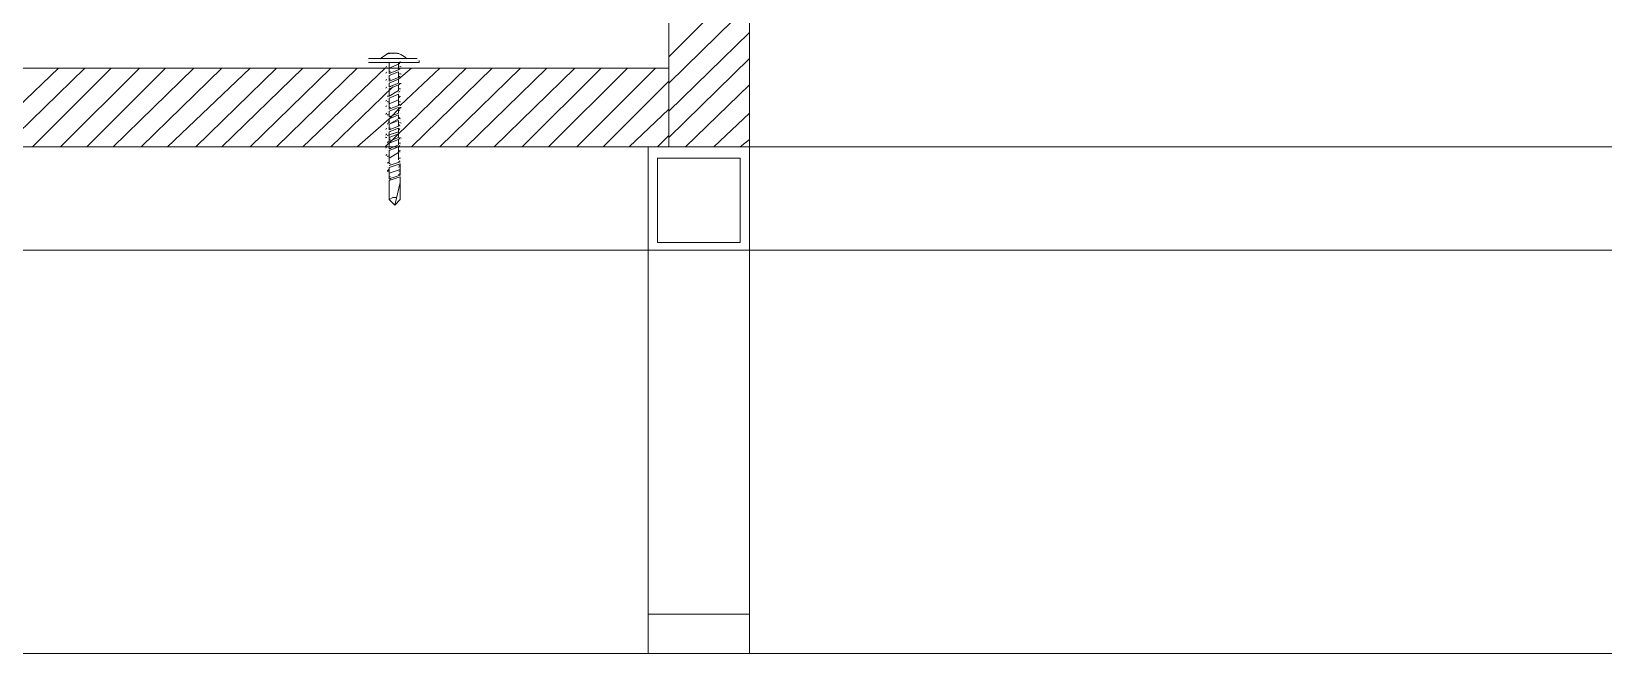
# Model space of a CAD drawing. Header units: inches. Extents: x 0.13 to 4.47, y 0.19 to 3.07.
# Drawn here: x 3.1171 to 3.5061, y 0.8118 to 0.9657 of the extents above; entities that cross this region are included whole.
import ezdxf

# ---------------------------------------------------------------- set-up
doc = ezdxf.new("R2010")
doc.units = ezdxf.units.IN
doc.header["$MEASUREMENT"] = 0
for name, color, linetype in [('PDF_PDF5_PDF12_PDF11_0', 7, 'Continuous'), ('PDF_PDF5_PDF12_PDF11_1', 7, 'Continuous'), ('PDF_PDF5_PDF12_PDF11_COTAS-01', 7, 'Continuous'), ('PDF_PDF5_PDF12_PDF11_lineabase', 7, 'Continuous')]:
    doc.layers.add(name, color=color, linetype=linetype)

msp = doc.modelspace()

# ---------------------------------------------------------------- linework, layer by layer
at = {"layer": 'PDF_PDF5_PDF12_PDF11_0', "lineweight": 5}
for points in [[(3.294763200000002, 0.9116172000000003), (3.294763200000002, 0.9371592000000004), (3.294763200000002, 1.440568800000001)], [(3.274794000000002, 0.9371592000000004), (3.274794000000002, 1.420599600000001)], [(3.200025600000002, 0.9585216000000004), (3.200025600000002, 0.9585216000000004)], [(3.200490000000002, 0.9589860000000004), (3.212564400000002, 0.9589860000000004)], [(3.213028800000002, 0.9585216000000004), (3.213028800000002, 0.9580572000000004), (3.200490000000002, 0.9580572000000004)], [(3.200490000000002, 0.9585216000000004), (3.200490000000002, 0.9585216000000004)], [(3.200490000000002, 0.9585216000000004), (3.200490000000002, 0.9585216000000004)], [(3.205598400000002, 0.9580572000000004), (3.205598400000002, 0.9566640000000004), (3.205598400000002, 0.9552708000000004)], [(3.207920400000002, 0.9580572000000004), (3.207920400000002, 0.9575928000000005), (3.207920400000002, 0.9561996000000004)], [(3.212564400000002, 0.9585216000000004), (3.212564400000002, 0.9585216000000004)], [(2.935782000000001, 0.9566640000000004), (3.274794000000002, 0.9566640000000004)], [(3.205598400000002, 0.9548064000000004), (3.205598400000002, 0.9534132000000004)], [(3.205598400000002, 0.9529488000000004), (3.205598400000002, 0.9520200000000004)], [(3.207920400000002, 0.9557352000000005), (3.207920400000002, 0.9543420000000005)], [(3.207920400000002, 0.9538776000000004), (3.207920400000002, 0.9529488000000004)], [(3.205598400000002, 0.9515556000000004), (3.205598400000002, 0.9496980000000004)], [(3.205598400000002, 0.9464472000000004), (3.205598400000002, 0.9478404000000004), (3.205598400000002, 0.9492336000000005), (3.205598400000002, 0.9478404000000004)], [(3.207920400000002, 0.9524844000000005), (3.207920400000002, 0.9510912000000004)], [(3.207920400000002, 0.9473760000000004), (3.207920400000002, 0.9487692000000004), (3.207920400000002, 0.9501624000000004), (3.207920400000002, 0.9487692000000004)], [(3.205598400000002, 0.9459828000000005), (3.205598400000002, 0.9445896000000004)], [(3.207920400000002, 0.9469116000000004), (3.207920400000002, 0.9455184000000004)], [(3.205598400000002, 0.9441252000000004), (3.205598400000002, 0.9431964000000004)], [(3.205598400000002, 0.9427320000000005), (3.205598400000002, 0.9413388000000004)], [(3.207920400000002, 0.9450540000000004), (3.207920400000002, 0.9441252000000004)], [(3.207920400000002, 0.9436608000000004), (3.207920400000002, 0.9422676000000004)], [(3.207920400000002, 0.9418032000000004), (3.207920400000002, 0.9404100000000004), (3.207920400000002, 0.9394812000000005)], [(3.205598400000002, 0.9408744000000004), (3.205598400000002, 0.9394812000000005), (3.205598400000002, 0.9385524000000004)], [(3.205598400000002, 0.9380880000000004), (3.205598400000002, 0.9366948000000004)], [(3.207920400000002, 0.9390168000000004), (3.207920400000002, 0.9376236000000004)], [(2.915812800000002, 0.9371592000000004), (4.063345200000001, 0.9371592000000004)], [(3.205598400000002, 0.9362304000000005), (3.205598400000002, 0.9343728000000004), (3.205598400000002, 0.9329796000000004)], [(3.207920400000002, 0.9371592000000004), (3.207920400000002, 0.9357660000000004), (3.207920400000002, 0.9339084000000004)], [(3.205598400000002, 0.9320508000000004), (3.205598400000002, 0.9306576000000004), (3.205598400000002, 0.9292644000000004)], [(3.208384800000001, 0.9297288000000004), (3.208384800000001, 0.9241560000000004), (3.206991600000002, 0.9227628000000004)], [(3.208384800000001, 0.9329796000000004), (3.208384800000001, 0.9315864000000004), (3.208384800000001, 0.9301932000000004)], [(3.205598400000002, 0.9288000000000004), (3.205598400000002, 0.9241560000000004)], [(3.208384800000001, 0.9283356000000004), (3.206991600000002, 0.9227628000000004), (3.205598400000002, 0.9241560000000004), (3.206527200000002, 0.9246204000000005), (3.207456000000002, 0.9246204000000005)], [(2.915812800000002, 0.9116172000000003), (3.269685600000002, 0.9116172000000003), (3.269685600000002, 0.8117712000000004)], [(4.063345200000001, 0.9116172000000003), (3.294763200000002, 0.9116172000000003), (3.294763200000002, 0.8117712000000004)], [(3.269685600000002, 0.8215236000000004), (3.294763200000002, 0.8215236000000004)], [(4.172014800000002, 0.8117712000000004), (2.737483200000002, 0.8117712000000004)]]:
    msp.add_lwpolyline(points, dxfattribs=at)
msp.add_arc((3.206759478543038, 0.9559677277660737), 0.004411472234629604, 42.37229627699397, 137.6277037276304, dxfattribs=at)
at = {"layer": 'PDF_PDF5_PDF12_PDF11_1', "lineweight": 5}
for points in [[(3.205598400000002, 0.9580572000000004), (3.205598400000002, 0.9580572000000004)], [(3.205598400000002, 0.9566640000000004), (3.207920400000002, 0.9575928000000005), (3.205598400000002, 0.9566640000000004)], [(3.205134000000001, 0.9566640000000004), (3.205134000000001, 0.9566640000000004)], [(3.205134000000001, 0.9548064000000004), (3.205134000000001, 0.9548064000000004)], [(3.205134000000001, 0.9534132000000004), (3.205134000000001, 0.9534132000000004)], [(3.205598400000002, 0.9548064000000004), (3.207920400000002, 0.9557352000000005)], [(3.205598400000002, 0.9529488000000004), (3.207920400000002, 0.9538776000000004)], [(3.208384800000001, 0.9561996000000004), (3.208384800000001, 0.9561996000000004)], [(3.208384800000001, 0.9543420000000005), (3.208384800000001, 0.9543420000000005)], [(3.205134000000001, 0.9515556000000004), (3.205134000000001, 0.9515556000000004)], [(3.205134000000001, 0.9492336000000005), (3.205134000000001, 0.9492336000000005)], [(3.205134000000001, 0.9492336000000005), (3.205134000000001, 0.9492336000000005)], [(3.205598400000002, 0.9496980000000004), (3.207920400000002, 0.9510912000000004), (3.205598400000002, 0.9496980000000004)], [(3.207920400000002, 0.9501624000000004), (3.205598400000002, 0.9492336000000005), (3.207920400000002, 0.9501624000000004)], [(3.208384800000001, 0.9524844000000005), (3.208384800000001, 0.9524844000000005)], [(3.208384800000001, 0.9510912000000004), (3.208384800000001, 0.9510912000000004)], [(3.208384800000001, 0.9510912000000004), (3.208384800000001, 0.9510912000000004)], [(3.205134000000001, 0.9478404000000004), (3.205134000000001, 0.9478404000000004)], [(3.205134000000001, 0.9459828000000005), (3.205134000000001, 0.9459828000000005)], [(3.205598400000002, 0.9478404000000004), (3.207920400000002, 0.9487692000000004), (3.205598400000002, 0.9478404000000004)], [(3.205598400000002, 0.9459828000000005), (3.207920400000002, 0.9469116000000004)], [(3.207920400000002, 0.9455184000000004), (3.205598400000002, 0.9445896000000004)], [(3.208384800000001, 0.9487692000000004), (3.208384800000001, 0.9487692000000004)], [(3.208384800000001, 0.9473760000000004), (3.208384800000001, 0.9473760000000004)], [(3.208384800000001, 0.9455184000000004), (3.208384800000001, 0.9455184000000004)], [(3.205134000000001, 0.9445896000000004), (3.205134000000001, 0.9445896000000004)], [(3.205134000000001, 0.9427320000000005), (3.205134000000001, 0.9427320000000005)], [(3.205598400000002, 0.9441252000000004), (3.207920400000002, 0.9450540000000004)], [(3.205598400000002, 0.9408744000000004), (3.207920400000002, 0.9418032000000004)], [(3.208384800000001, 0.9436608000000004), (3.208384800000001, 0.9436608000000004)], [(3.208384800000001, 0.9422676000000004), (3.208384800000001, 0.9422676000000004)], [(3.205134000000001, 0.9408744000000004), (3.205134000000001, 0.9408744000000004)], [(3.207920400000002, 0.9408744000000004), (3.205134000000001, 0.9399456000000004)], [(3.205134000000001, 0.9399456000000004), (3.205134000000001, 0.9399456000000004)], [(3.205134000000001, 0.9380880000000004), (3.205134000000001, 0.9380880000000004)], [(3.205598400000002, 0.9394812000000005), (3.207920400000002, 0.9404100000000004)], [(3.207920400000002, 0.9394812000000005), (3.205598400000002, 0.9385524000000004)], [(3.208384800000001, 0.9408744000000004), (3.208384800000001, 0.9408744000000004)], [(3.208384800000001, 0.9390168000000004), (3.208384800000001, 0.9390168000000004)], [(3.208384800000001, 0.9376236000000004), (3.208384800000001, 0.9376236000000004)], [(3.205134000000001, 0.9362304000000005), (3.205134000000001, 0.9362304000000005)], [(3.205134000000001, 0.9343728000000004), (3.205134000000001, 0.9343728000000004)], [(3.205598400000002, 0.9343728000000004), (3.207920400000002, 0.9357660000000004), (3.205598400000002, 0.9343728000000004)], [(3.208384800000001, 0.9357660000000004), (3.208384800000001, 0.9357660000000004)], [(3.205134000000001, 0.9320508000000004), (3.205134000000001, 0.9320508000000004)], [(3.205134000000001, 0.9306576000000004), (3.205134000000001, 0.9306576000000004)], [(3.208384800000001, 0.9334440000000004), (3.205598400000002, 0.9325152000000004)], [(3.205598400000002, 0.9320508000000004), (3.208384800000001, 0.9329796000000004)], [(3.205598400000002, 0.9306576000000004), (3.208384800000001, 0.9315864000000004), (3.205598400000002, 0.9306576000000004)], [(3.208384800000001, 0.9301932000000004), (3.205598400000002, 0.9292644000000004)], [(3.205598400000002, 0.9288000000000004), (3.208384800000001, 0.9297288000000004)], [(3.208384800000001, 0.9334440000000004), (3.208384800000001, 0.9334440000000004)], [(3.208384800000001, 0.9315864000000004), (3.208384800000001, 0.9315864000000004)], [(3.208384800000001, 0.9301932000000004), (3.208384800000001, 0.9301932000000004)], [(3.205134000000001, 0.9288000000000004), (3.205134000000001, 0.9288000000000004)]]:
    msp.add_lwpolyline(points, dxfattribs=at)
for points in [[(3.208285933884241, 0.9565383751558567, -0.1434211263143995), (3.207920400000002, 0.9561996000000004), (3.205598400000002, 0.9552708000000004)], [(3.20828593388416, 0.9546807751559052, -0.1434211275088821), (3.207920400000002, 0.9543420000000005), (3.205598400000002, 0.9534132000000004)], [(3.207920400000002, 0.9529488000000004), (3.205598400000002, 0.9520200000000004, 0.1456199601505939), (3.206051686908169, 0.9520559956435003)], [(3.205598400000002, 0.9515556000000004), (3.207920400000002, 0.9524844000000005, 0.1434211255949444), (3.208285933884127, 0.9528231751559247, -0.1455556283075806), (3.208567341708002, 0.9528118391520005)], [(3.208285933884216, 0.9477147751558717, -0.1434211273691434), (3.207920400000002, 0.9473760000000004), (3.205598400000002, 0.9464472000000004)], [(3.208420173348002, 0.9440716871880004, 0.1457139163298578), (3.207920400000002, 0.9441252000000004), (3.205598400000002, 0.9427320000000005), (3.207920400000002, 0.9436608000000004)], [(3.208285933883815, 0.9426063751561119, -0.1434211276845073), (3.207920400000002, 0.9422676000000004), (3.205598400000002, 0.9413388000000004)], [(3.205598400000002, 0.9380880000000004), (3.207920400000002, 0.9390168000000004, 0.1434211266480782), (3.208285933883442, 0.9393555751563352, -0.1455556270628935), (3.208567341708002, 0.9393442391520005)], [(3.207920400000002, 0.9376236000000004), (3.205598400000002, 0.9366948000000004, 0.1456199588285383), (3.206051686908149, 0.9367307956435609)], [(3.205598400000002, 0.9362304000000005), (3.207920400000002, 0.9371592000000004, 0.1434211262884309), (3.208285933883932, 0.9374979751560417)]]:
    msp.add_lwpolyline(points, format="xyb", dxfattribs=at)
for points in [[(3.205075044420001, 0.9505630796760004, 0.1434905799999941), (3.204779351652117, 0.9503054862839261, -0.1434905799999941)], [(3.205120393080001, 0.9497427867360003, 0.1455380252076708), (3.205516540211883, 0.9497144397605388, -0.1455380252076708)], [(3.207979355580002, 0.9506905203240004, 0.1434905785096756), (3.208275048347964, 0.9509481137160243, -0.1434905785096756)], [(3.208398406920002, 0.9515108132640006, 0.1455380239041268), (3.208002259787937, 0.9515391602402978, -0.1455380239041268)]]:
    msp.add_lwpolyline(points, format="xyb", close=True, dxfattribs=at)
for centre, radius, start, end in [((3.205366755921252, 0.9564313122433005), 0.0006973162157633586, 114.7294884928115, 147.3921546079436), ((3.205830599999912, 0.957824993742532), 0.002554192325544177, 71.36648268709392, 108.633517309083), ((3.207223799999926, 0.957824993742878), 0.002554192325211967, 71.36648268490704, 108.6335173118646), ((3.207688088555614, 0.9582895803243809), 0.0006967684289361461, 294.6692272325405, 359.2672183008796), ((3.208152508702495, 0.9564316966515516), 0.0006967293621570131, 51.07756644057251, 84.22057497244006), ((3.205366755920373, 0.9550381122417), 0.0006973162168496106, 114.7294883722413, 147.3921544582709), ((3.205366755921987, 0.9531805122430854), 0.0006973162162663353, 114.7294885403041, 147.3921546256216), ((3.205366128673953, 0.9573606869693657), 0.0006966777564964954, 249.3459267995215, 282.4682334740337), ((3.205830586381657, 0.9564324948909146), 0.000697277164162004, 247.6169440244158, 280.7216969789717), ((3.205830586381827, 0.9545748948885399), 0.0006972771620309233, 247.6169439371854, 280.7216970015425), ((3.208152508704794, 0.9545740966580089), 0.0006967293556888491, 51.07756625404254, 84.22057510706934), ((3.205366755916124, 0.9513229122479595), 0.000697316209386398, 114.729488270257, 147.3921547033658), ((3.207687644073222, 0.949930687762802), 0.0006973162236187731, 294.7294886957731, 327.3921544304384), ((3.208152671325428, 0.9490013130224416), 0.000696677764382413, 69.34592698942839, 102.4682332785913), ((3.205366755922899, 0.9480721122425386), 0.0006973162171443781, 114.7294885895516, 147.3921546281451), ((3.205366755917419, 0.9466789122478659), 0.0006973162100133209, 114.7294883637175, 147.3921547542461), ((3.205366755917595, 0.9448213122475317), 0.0006973162103906055, 114.7294883653885, 147.3921547389225), ((3.20536612867372, 0.9490014869712315), 0.0006966777581601765, 249.345926871589, 282.4682334596263), ((3.205830586381827, 0.9476088948816338), 0.0006972771556453706, 247.6169437210593, 280.7216971070787), ((3.207687500460076, 0.9466804500095658), 0.0006978365628298837, 295.8555263042853, 328.4690538771678), ((3.20815267132556, 0.9476081130355773), 0.0006966777520446033, 69.3459266184955, 102.4682335223819), ((3.208152508704591, 0.9462148966540614), 0.000696729358887978, 51.07756644494681, 84.22057512308041), ((3.205366755923987, 0.9411061122416552), 0.000697316218401924, 114.7294886403863, 147.392154615168), ((3.205366289235825, 0.9457505566804187), 0.0006965418883760212, 248.086530036305, 281.2183276771156), ((3.205829850283858, 0.9425006295649535), 0.0006954625428722234, 120.6751622918548, 153.4140444776818), ((3.205830638849837, 0.9438933064309847), 0.0006969083055110314, 231.5483586359591, 264.6759787263625), ((3.205830586381325, 0.9425004948848625), 0.000697277158439602, 247.6169438602502, 280.7216970982736), ((3.208152594864039, 0.940642396472944), 0.0006964128890834487, 84.18742905944092, 117.3292158097914), ((3.20768750046087, 0.9448228500080776), 0.0006978365611444291, 295.8555262989023, 328.4690539472184), ((3.207687500464006, 0.9420364500069776), 0.0006978365587871331, 295.8555261066412, 328.4690538895795), ((3.208152508705418, 0.9424996966519277), 0.0006967293600282301, 51.07756660812026, 84.22057520844146), ((3.20490172867355, 0.9401778869632046), 0.0006966777505891835, 249.3459266518285, 282.4682336158107), ((3.205366755918507, 0.9397129122469837), 0.0006973162112697576, 114.7294884145941, 147.3921547413613), ((3.205829639666256, 0.9378567658765693), 0.0006952795964303983, 122.3078270890124, 155.0378126727898), ((3.205830586382196, 0.9397140948928261), 0.0006972771661349282, 247.6169440432301, 280.7216969061885), ((3.208152671325716, 0.9373913130318361), 0.0006966777554902353, 69.34592673905297, 102.4682334685062), ((3.205366755917533, 0.9364621122452849), 0.0006973162124054123, 114.7294882835171, 147.3921545806525), ((3.205366755923748, 0.9346045122397424), 0.0006973162200393613, 114.7294885568068, 147.3921544721944), ((3.205366128674965, 0.9355338869672729), 0.0006966777548949057, 249.3459266609964, 282.468233429992), ((3.20768764407592, 0.9364630877613312), 0.0006973162211543348, 294.7294885449833, 327.3921544127782), ((3.20768764407545, 0.934141087760956), 0.0006973162210100459, 294.729488592947, 327.3921544595631), ((3.208152671326105, 0.9355337130262271), 0.0006966777606014711, 69.3459269316984, 102.468233400154), ((3.208152671325927, 0.9336761130283618), 0.0006966777586665965, 69.34592685610262, 102.4682334237914), ((3.205366128674609, 0.9318186869715412), 0.0006966777587634592, 249.34592681219, 282.4682333827704), ((3.20583115592021, 0.9327469122416069), 0.0006973162168659346, 114.7294883568799, 147.3921544446071), ((3.205831155922096, 0.9308893122427576), 0.0006973162166095328, 114.7294885371588, 147.3921546077471), ((3.205830586382748, 0.9336768948981162), 0.0006972771712367705, 247.6169441668217, 280.7216967807524), ((3.20583058638274, 0.9304260948881746), 0.0006972771620411367, 247.6169438563526, 280.7216969333743), ((3.207687644080348, 0.9327478877543746), 0.000697316212983446, 294.7294884536705, 327.3921546982461), ((3.207687644076206, 0.9308902877607248), 0.0006973162204840872, 294.7294885445164, 327.3921544421145), ((3.208152671325749, 0.9318185130304955), 0.0006966777567329176, 69.34592678050487, 102.4682334473755), ((3.208152671326448, 0.9304253130358897), 0.0006966777514389838, 69.34592667778297, 102.4682335992495), ((3.206295699532229, 0.9285667499973179), 0.0006978365532787019, 115.8555259819425, 148.4690540283209)]:
    msp.add_arc(centre, radius, start, end, dxfattribs=at)
at = {"layer": 'PDF_PDF5_PDF12_PDF11_COTAS-01', "lineweight": 5}
for points in [[(3.274794000000002, 0.9594504000000004), (3.294763200000002, 0.9794196000000004)], [(3.274794000000002, 0.9529488000000004), (3.294763200000002, 0.9724536000000005)], [(3.274794000000002, 0.9459828000000005), (3.294763200000002, 0.9654876000000004)], [(3.274794000000002, 0.9394812000000005), (3.294763200000002, 0.9589860000000004)], [(3.103430400000001, 0.9371592000000004), (3.123864000000002, 0.9566640000000004)], [(3.110396400000002, 0.9371592000000004), (3.130365600000002, 0.9566640000000004)], [(3.117362400000002, 0.9371592000000004), (3.136867200000002, 0.9566640000000004)], [(3.124328400000002, 0.9371592000000004), (3.143833200000002, 0.9566640000000004)], [(3.130830000000002, 0.9371592000000004), (3.150334800000002, 0.9566640000000004)], [(3.137331600000002, 0.9371592000000004), (3.157300800000002, 0.9566640000000004)], [(3.144297600000002, 0.9371592000000004), (3.164266800000002, 0.9566640000000004)], [(3.150799200000002, 0.9371592000000004), (3.171232800000002, 0.9566640000000004)], [(3.157765200000002, 0.9371592000000004), (3.177734400000002, 0.9566640000000004)], [(3.164266800000002, 0.9371592000000004), (3.184236000000002, 0.9566640000000004)], [(3.171232800000002, 0.9371592000000004), (3.191202000000002, 0.9566640000000004)], [(3.177734400000002, 0.9371592000000004), (3.197703600000002, 0.9566640000000004)], [(3.184236000000002, 0.9371592000000004), (3.204669600000002, 0.9566640000000004)], [(3.204669600000002, 0.9371592000000004), (3.224638800000001, 0.9566640000000004)], [(3.207920400000002, 0.9538776000000004), (3.211171200000002, 0.9566640000000004)], [(3.208384800000001, 0.9473760000000004), (3.218137200000001, 0.9566640000000004)], [(3.211171200000002, 0.9371592000000004), (3.231140400000001, 0.9566640000000004)], [(3.218137200000001, 0.9371592000000004), (3.238106400000002, 0.9566640000000004)], [(3.224638800000001, 0.9371592000000004), (3.244608000000002, 0.9566640000000004)], [(3.231604800000002, 0.9371592000000004), (3.251574000000002, 0.9566640000000004)], [(3.238570800000002, 0.9371592000000004), (3.258075600000002, 0.9566640000000004)], [(3.245072400000002, 0.9371592000000004), (3.264577200000002, 0.9566640000000004)], [(3.252038400000002, 0.9371592000000004), (3.271543200000002, 0.9566640000000004)], [(3.258540000000002, 0.9371592000000004), (3.274794000000002, 0.9534132000000004)], [(3.191202000000002, 0.9371592000000004), (3.206527200000002, 0.9520200000000004)], [(3.278973600000002, 0.9371592000000004), (3.294763200000002, 0.9524844000000005)], [(3.197703600000002, 0.9371592000000004), (3.205598400000002, 0.9441252000000004), (3.208384800000001, 0.9469116000000004)], [(3.265041600000002, 0.9371592000000004), (3.274794000000002, 0.9464472000000004)], [(3.285939600000002, 0.9371592000000004), (3.294763200000002, 0.9455184000000004)], [(3.272007600000002, 0.9371592000000004), (3.274794000000002, 0.9399456000000004)], [(3.292441200000002, 0.9371592000000004), (3.294763200000002, 0.9390168000000004)]]:
    msp.add_lwpolyline(points, dxfattribs=at)
at = {"layer": 'PDF_PDF5_PDF12_PDF11_lineabase', "lineweight": 5}
for points in [[(3.269685600000002, 0.9116172000000003), (3.294763200000002, 0.9116172000000003), (3.294763200000002, 0.9371592000000004), (3.269685600000002, 0.9371592000000004)], [(3.272007600000002, 0.9134748000000004), (3.292441200000002, 0.9134748000000004), (3.292441200000002, 0.9343728000000004), (3.272007600000002, 0.9343728000000004)]]:
    msp.add_lwpolyline(points, close=True, dxfattribs=at)

doc.saveas('drawing.dxf')
